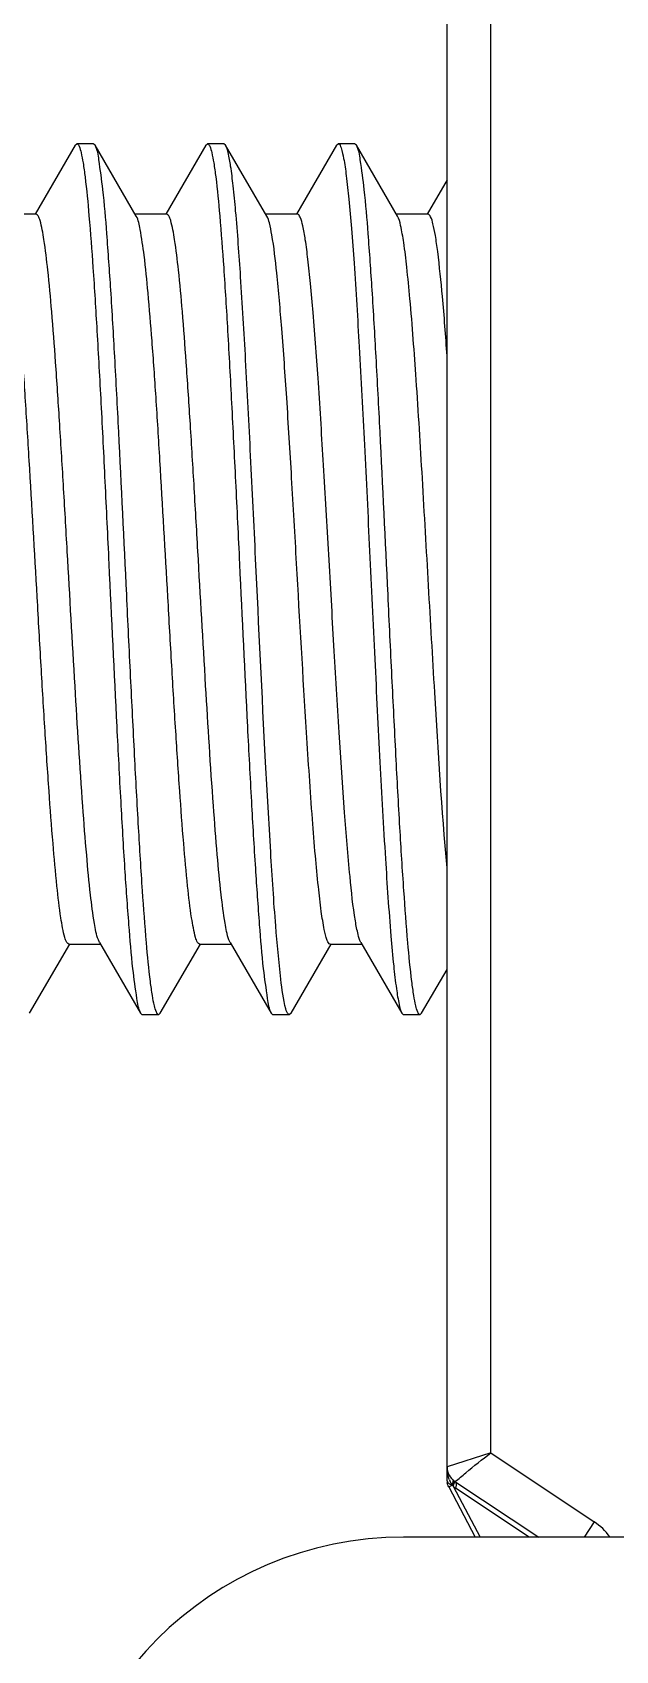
# Model space of a CAD drawing. Extents: x 1382187 to 1725648, y 860327 to 1571294.
# Drawn here: x 1509599.8 to 1509659.3, y 1228127 to 1228292.4 of the extents above; entities that cross this region are included whole.
import ezdxf

# ---------------------------------------------------------------- set-up
doc = ezdxf.new("R2010")
doc.units = 0
doc.header["$LTSCALE"] = 1000
doc.header["$MEASUREMENT"] = 0

msp = doc.modelspace()

# ---------------------------------------------------------------- linework, layer by layer
at = {"linetype": 'Continuous'}
for p, q in [((1509642.11, 1228144.38), (1509642.11, 1228327.19)), ((1509646.56, 1228147.24), (1509646.56, 1228325.76)), ((1509604.12, 1228280.84), (1509600.03, 1228273.78)), ((1509604.12, 1228280.84), (1509604.3, 1228280.99)), ((1509605.97, 1228280.99), (1509604.3, 1228280.99)), ((1509605.97, 1228280.99), (1509604.3, 1228280.99)), ((1509604.3, 1228280.99), (1509604.32, 1228280.98)), ((1509606.15, 1228280.84), (1509605.97, 1228280.99)), ((1509610.36, 1228273.6), (1509606.15, 1228280.84)), ((1509617.47, 1228280.84), (1509613.38, 1228273.78)), ((1509617.47, 1228280.84), (1509617.65, 1228280.99)), ((1509619.32, 1228280.99), (1509617.65, 1228280.99)), ((1509619.32, 1228280.99), (1509617.65, 1228280.99)), ((1509617.65, 1228280.99), (1509617.67, 1228280.98)), ((1509619.49, 1228280.84), (1509619.32, 1228280.99)), ((1509623.7, 1228273.6), (1509619.49, 1228280.84)), ((1509630.82, 1228280.84), (1509626.73, 1228273.78)), ((1509630.82, 1228280.84), (1509630.99, 1228280.99)), ((1509632.66, 1228280.99), (1509630.99, 1228280.99)), ((1509632.66, 1228280.99), (1509630.99, 1228280.99)), ((1509630.99, 1228280.99), (1509631.02, 1228280.98)), ((1509632.84, 1228280.84), (1509632.66, 1228280.99)), ((1509637.05, 1228273.6), (1509632.84, 1228280.84)), ((1509642.11, 1228277.3), (1509640.07, 1228273.78)), ((1509600.14, 1228273.78), (1509596.91, 1228273.78)), ((1509613.49, 1228273.78), (1509610.25, 1228273.78)), ((1509626.83, 1228273.78), (1509623.6, 1228273.78)), ((1509640.18, 1228273.78), (1509636.95, 1228273.78)), ((1509599.47, 1228192.16), (1509603.58, 1228199.22)), ((1509603.48, 1228199.22), (1509606.71, 1228199.22)), ((1509606.6, 1228199.4), (1509606.49, 1228199.65)), ((1509606.6, 1228199.4), (1509610.8, 1228192.16)), ((1509612.82, 1228192.16), (1509616.93, 1228199.22)), ((1509616.82, 1228199.22), (1509620.05, 1228199.22)), ((1509619.95, 1228199.4), (1509619.83, 1228199.66)), ((1509619.95, 1228199.4), (1509624.14, 1228192.16)), ((1509626.17, 1228192.16), (1509630.27, 1228199.22)), ((1509630.17, 1228199.22), (1509633.4, 1228199.22)), ((1509633.3, 1228199.4), (1509637.49, 1228192.16)), ((1509639.51, 1228192.16), (1509642.11, 1228196.64)), ((1509610.8, 1228192.16), (1509610.97, 1228192.01)), ((1509612.64, 1228192.01), (1509610.97, 1228192.01)), ((1509612.64, 1228192.01), (1509610.97, 1228192.01)), ((1509612.64, 1228192.01), (1509612.62, 1228192.01)), ((1509612.82, 1228192.16), (1509612.64, 1228192.01)), ((1509624.14, 1228192.16), (1509624.32, 1228192.01)), ((1509625.99, 1228192.01), (1509624.32, 1228192.01)), ((1509625.99, 1228192.01), (1509624.32, 1228192.01)), ((1509626.17, 1228192.16), (1509625.99, 1228192.01)), ((1509637.49, 1228192.16), (1509637.67, 1228192.01)), ((1509639.34, 1228192.01), (1509637.67, 1228192.01)), ((1509639.34, 1228192.01), (1509637.67, 1228192.01)), ((1509639.34, 1228192.01), (1509639.31, 1228192.01)), ((1509639.51, 1228192.16), (1509639.34, 1228192.01)), ((1509646.56, 1228147.24), (1509642.11, 1228145.81)), ((1509646.56, 1228147.24), (1509657.14, 1228140.19)), ((1509642.27, 1228143.76), (1509642.62, 1228143.94)), ((1509642.27, 1228143.76), (1509644.98, 1228138.63)), ((1509642.4, 1228144.06), (1509642.48, 1228144.02)), ((1509642.48, 1228144.02), (1509642.59, 1228143.98)), ((1509642.69, 1228144.22), (1509642.59, 1228143.98)), ((1509642.62, 1228143.94), (1509642.59, 1228143.98)), ((1509642.72, 1228144.19), (1509642.62, 1228143.94)), ((1509642.72, 1228143.83), (1509642.62, 1228143.94)), ((1509642.81, 1228144.1), (1509642.72, 1228143.83)), ((1509642.72, 1228143.83), (1509645.47, 1228138.63)), ((1509642.91, 1228144.33), (1509651.46, 1228138.63)), ((1509643.03, 1228143.95), (1509642.97, 1228143.64)), ((1509650.49, 1228138.63), (1509642.97, 1228143.64)), ((1509657.14, 1228140.19), (1509656.1, 1228138.63)), ((1509664.36, 1228138.63), (1509637.67, 1228138.63))]:
    msp.add_line(p, q, dxfattribs=at)
for centre, radius, start, end in [((1509643.89, 1228145.81), 1.78, 180, 236.3099), ((1509642.76, 1228144.79), 0.82, 235.7183, 238.8209), ((1509642.85, 1228144.94), 0.99, 238.8616, 242.9131), ((1509645.2, 1228145.55), 3.05, 200.3577, 204.6837), ((1509644.92, 1228145.42), 2.74, 204.7071, 208.0118), ((1509644.72, 1228145.31), 2.51, 208.005, 212.0404), ((1509644.69, 1228146.22), 3.1, 230.5794, 236.3228), ((1509653.68, 1228135.01), 6.23, 35.8764, 56.3099), ((1509637.67, 1228103.04), 35.59, 90, 180)]:
    msp.add_arc(centre, radius, start, end, dxfattribs=at)
for points, knots in [([(1509604.32, 1228280.98), (1509604.43, 1228280.96), (1509604.59, 1228280.6), (1509604.77, 1228279.98), (1509604.96, 1228278.9), (1509605.25, 1228276.77), (1509605.59, 1228273.19), (1509605.98, 1228267.95), (1509606.37, 1228261.57), (1509606.77, 1228254.28), (1509607.17, 1228246.35), (1509607.69, 1228235.33), (1509608.21, 1228224.43), (1509608.75, 1228214.06), (1509609.14, 1228207.3), (1509609.54, 1228201.62), (1509609.9, 1228197.16), (1509610.32, 1228194.19), (1509610.54, 1228192.61), (1509610.8, 1228192.16)], [0, 0, 0, 0, 0.003611, 0.011258, 0.023209, 0.039422, 0.084107, 0.143792, 0.216356, 0.299194, 0.389317, 0.483473, 0.670291, 0.756211, 0.832929, 0.897688, 0.948175, 0.982622, 1, 1, 1, 1]), ([(1509612.62, 1228192.01), (1509612.52, 1228192.04), (1509612.35, 1228192.4), (1509612.18, 1228193.02), (1509611.98, 1228194.09), (1509611.69, 1228196.22), (1509611.35, 1228199.8), (1509610.96, 1228205.05), (1509610.57, 1228211.43), (1509610.18, 1228218.72), (1509609.78, 1228226.65), (1509609.25, 1228237.68), (1509608.74, 1228248.57), (1509608.19, 1228258.95), (1509607.8, 1228265.7), (1509607.4, 1228271.39), (1509607.05, 1228275.84), (1509606.62, 1228278.82), (1509606.41, 1228280.39), (1509606.15, 1228280.84)], [0, 0, 0, 0, 0.003604, 0.011244, 0.023189, 0.039398, 0.084082, 0.143773, 0.216344, 0.299191, 0.38933, 0.483504, 0.670341, 0.756264, 0.832985, 0.897741, 0.948217, 0.982646, 1, 1, 1, 1]), ([(1509617.67, 1228280.98), (1509617.77, 1228280.96), (1509617.94, 1228280.6), (1509618.11, 1228279.98), (1509618.31, 1228278.9), (1509618.6, 1228276.77), (1509618.94, 1228273.19), (1509619.33, 1228267.95), (1509619.72, 1228261.57), (1509620.11, 1228254.28), (1509620.51, 1228246.35), (1509621.04, 1228235.33), (1509621.55, 1228224.43), (1509622.1, 1228214.06), (1509622.49, 1228207.3), (1509622.89, 1228201.62), (1509623.24, 1228197.16), (1509623.67, 1228194.19), (1509623.89, 1228192.61), (1509624.14, 1228192.16)], [0, 0, 0, 0, 0.003611, 0.011257, 0.023207, 0.039418, 0.084101, 0.143787, 0.21635, 0.299185, 0.389306, 0.483463, 0.670281, 0.756199, 0.832917, 0.897679, 0.948171, 0.982621, 1, 1, 1, 1]), ([(1509623.57, 1228217.81), (1509623.21, 1228224.74), (1509622.72, 1228235.17), (1509622.06, 1228248.86), (1509621.57, 1228258.47), (1509621.08, 1228266.81), (1509620.65, 1228272.75), (1509620.29, 1228276.51), (1509620.05, 1228278.5), (1509619.8, 1228279.88), (1509619.63, 1228280.61), (1509619.49, 1228280.84)], [0, 0, 0, 0, 0.329141, 0.495694, 0.6508, 0.785583, 0.892349, 0.93326, 0.965064, 0.987355, 1, 1, 1, 1]), ([(1509631.02, 1228280.98), (1509631.17, 1228280.95), (1509631.36, 1228280.31), (1509631.6, 1228279.31), (1509631.85, 1228277.5), (1509632.1, 1228275.14), (1509632.36, 1228272.15), (1509632.73, 1228267.13), (1509633.17, 1228259.75), (1509633.68, 1228249.95), (1509634.2, 1228239.32), (1509634.71, 1228228.51), (1509635.06, 1228221.32), (1509635.25, 1228217.81)], [0, 0, 0, 0, 0.007665, 0.025364, 0.053379, 0.091388, 0.138842, 0.195022, 0.330009, 0.488072, 0.659495, 0.833705, 1, 1, 1, 1]), ([(1509639.31, 1228192.01), (1509639.21, 1228192.04), (1509639.04, 1228192.4), (1509638.87, 1228193.02), (1509638.68, 1228194.09), (1509638.39, 1228196.23), (1509638.04, 1228199.8), (1509637.66, 1228205.05), (1509637.26, 1228211.43), (1509636.87, 1228218.72), (1509636.47, 1228226.65), (1509635.94, 1228237.68), (1509635.43, 1228248.57), (1509634.88, 1228258.95), (1509634.49, 1228265.7), (1509634.09, 1228271.39), (1509633.74, 1228275.84), (1509633.32, 1228278.82), (1509633.1, 1228280.39), (1509632.84, 1228280.84)], [0, 0, 0, 0, 0.003605, 0.011247, 0.023192, 0.039401, 0.084084, 0.143773, 0.216344, 0.299192, 0.389326, 0.483496, 0.670337, 0.756261, 0.832979, 0.897736, 0.948215, 0.982646, 1, 1, 1, 1]), ([(1509603.48, 1228199.22), (1509603.39, 1228199.22), (1509603.19, 1228199.48), (1509602.93, 1228200.34), (1509602.57, 1228202.31), (1509602.21, 1228205.49), (1509601.82, 1228209.82), (1509601.43, 1228215.11), (1509601.03, 1228221.16), (1509600.64, 1228227.77), (1509600.11, 1228236.99), (1509599.59, 1228246.13), (1509599.05, 1228254.86), (1509598.66, 1228260.57), (1509598.26, 1228265.4), (1509597.9, 1228269.21), (1509597.5, 1228271.81), (1509597.25, 1228273.19), (1509597.01, 1228273.6)], [0, 0, 0, 0, 0.003516, 0.010771, 0.037949, 0.081609, 0.140308, 0.211978, 0.294061, 0.383613, 0.477416, 0.664254, 0.750571, 0.827952, 0.893624, 0.945254, 0.981055, 1, 1, 1, 1]), ([(1509606.49, 1228199.65), (1509606.28, 1228200.19), (1509606.01, 1228201.74), (1509605.63, 1228204.62), (1509605.26, 1228208.62), (1509604.71, 1228215.72), (1509604.07, 1228226.07), (1509603.45, 1228237.03), (1509602.93, 1228246.08), (1509602.54, 1228252.52), (1509602.15, 1228258.41), (1509601.77, 1228263.53), (1509601.38, 1228267.72), (1509601.02, 1228270.8), (1509600.68, 1228272.7), (1509600.42, 1228273.53), (1509600.22, 1228273.78), (1509600.14, 1228273.78)], [0, 0, 0, 0, 0.023312, 0.06278, 0.117199, 0.184734, 0.349474, 0.534403, 0.626505, 0.71409, 0.794123, 0.863837, 0.92083, 0.96317, 0.989516, 0.99656, 1, 1, 1, 1]), ([(1509616.82, 1228199.22), (1509616.73, 1228199.22), (1509616.54, 1228199.48), (1509616.28, 1228200.34), (1509615.92, 1228202.31), (1509615.56, 1228205.49), (1509615.17, 1228209.82), (1509614.78, 1228215.11), (1509614.38, 1228221.16), (1509613.98, 1228227.77), (1509613.46, 1228236.99), (1509612.94, 1228246.13), (1509612.4, 1228254.86), (1509612.01, 1228260.57), (1509611.61, 1228265.4), (1509611.25, 1228269.21), (1509610.84, 1228271.81), (1509610.59, 1228273.19), (1509610.36, 1228273.6)], [0, 0, 0, 0, 0.003516, 0.010771, 0.037949, 0.081609, 0.140308, 0.211978, 0.294061, 0.383613, 0.477416, 0.664254, 0.750572, 0.827952, 0.893624, 0.945254, 0.981055, 1, 1, 1, 1]), ([(1509619.83, 1228199.66), (1509619.63, 1228200.21), (1509619.35, 1228201.76), (1509618.97, 1228204.65), (1509618.6, 1228208.65), (1509618.05, 1228215.76), (1509617.41, 1228226.11), (1509616.79, 1228237.07), (1509616.27, 1228246.11), (1509615.88, 1228252.54), (1509615.49, 1228258.43), (1509615.11, 1228263.54), (1509614.73, 1228267.73), (1509614.37, 1228270.8), (1509614.02, 1228272.7), (1509613.76, 1228273.53), (1509613.57, 1228273.78), (1509613.49, 1228273.78)], [0, 0, 0, 0, 0.02345, 0.063033, 0.11754, 0.185131, 0.349903, 0.534772, 0.62682, 0.714344, 0.794313, 0.863966, 0.920906, 0.963205, 0.989525, 0.996562, 1, 1, 1, 1]), ([(1509627.75, 1228220.84), (1509627.39, 1228226.59), (1509626.9, 1228235.27), (1509626.25, 1228246.66), (1509625.76, 1228254.67), (1509625.28, 1228261.65), (1509624.79, 1228267.21), (1509624.39, 1228270.82), (1509624.01, 1228272.74), (1509623.83, 1228273.39), (1509623.7, 1228273.6)], [0, 0, 0, 0, 0.326529, 0.491938, 0.646319, 0.780991, 0.888404, 0.962618, 0.986009, 1, 1, 1, 1]), ([(1509631.09, 1228220.84), (1509630.9, 1228223.8), (1509630.54, 1228229.86), (1509630.03, 1228238.96), (1509629.51, 1228247.92), (1509629, 1228256.16), (1509628.56, 1228262.34), (1509628.18, 1228266.55), (1509627.92, 1228269.04), (1509627.67, 1228270.99), (1509627.41, 1228272.47), (1509627.21, 1228273.28), (1509626.96, 1228273.78), (1509626.83, 1228273.78)], [0, 0, 0, 0, 0.167056, 0.342036, 0.51408, 0.67247, 0.807366, 0.863327, 0.910435, 0.947987, 0.975456, 0.992576, 1, 1, 1, 1]), ([(1509642.11, 1228207.02), (1509641.56, 1228212.98), (1509640.98, 1228222.59), (1509640.21, 1228235.86), (1509639.61, 1228246.51), (1509639.01, 1228256.29), (1509638.48, 1228263.48), (1509638.03, 1228268.14), (1509637.74, 1228270.65), (1509637.43, 1228272.39), (1509637.22, 1228273.31), (1509637.05, 1228273.6)], [0, 0, 0, 0, 0.268555, 0.432232, 0.596778, 0.747731, 0.871839, 0.920321, 0.958291, 0.984973, 1, 1, 1, 1]), ([(1509642.11, 1228259.32), (1509641.97, 1228261.35), (1509641.7, 1228264.9), (1509641.28, 1228269.01), (1509640.95, 1228271.46), (1509640.7, 1228272.69), (1509640.52, 1228273.38), (1509640.29, 1228273.78), (1509640.18, 1228273.78)], [0, 0, 0, 0, 0.41482, 0.72823, 0.841797, 0.924784, 0.976685, 1, 1, 1, 1]), ([(1509630.17, 1228199.22), (1509630.01, 1228199.22), (1509629.74, 1228199.89), (1509629.51, 1228200.89), (1509629.21, 1228202.8), (1509628.93, 1228205.29), (1509628.63, 1228208.44), (1509628.22, 1228213.68), (1509627.94, 1228217.89), (1509627.75, 1228220.84)], [0, 0, 0, 0, 0.022065, 0.075173, 0.160602, 0.277059, 0.422357, 0.593607, 1, 1, 1, 1]), ([(1509633.3, 1228199.4), (1509633.16, 1228199.64), (1509632.96, 1228200.38), (1509632.54, 1228202.6), (1509632.11, 1228206.79), (1509631.58, 1228213.2), (1509631.26, 1228218.12), (1509631.09, 1228220.84)], [0, 0, 0, 0, 0.038609, 0.10461, 0.31585, 0.620996, 1, 1, 1, 1]), ([(1509625.65, 1228192.59), (1509625.36, 1228193.58), (1509625.03, 1228196.43), (1509624.52, 1228201.76), (1509624.05, 1228209.17), (1509623.74, 1228214.75), (1509623.57, 1228217.81)], [0, 0, 0, 0, 0.121434, 0.337609, 0.636283, 1, 1, 1, 1]), ([(1509635.25, 1228217.81), (1509635.42, 1228214.52), (1509635.75, 1228208.59), (1509636.22, 1228201.65), (1509636.62, 1228197.23), (1509636.88, 1228194.88), (1509637.15, 1228193.28), (1509637.34, 1228192.43), (1509637.49, 1228192.16)], [0, 0, 0, 0, 0.383711, 0.690971, 0.809132, 0.900843, 0.964663, 1, 1, 1, 1]), ([(1509625.99, 1228192.01), (1509625.96, 1228192.01), (1509625.74, 1228192.14), (1509625.7, 1228192.4), (1509625.65, 1228192.59)], [0, 0, 0, 0, 0.133974, 1, 1, 1, 1]), ([(1509642.91, 1228144.33), (1509643.3, 1228144.58), (1509644.46, 1228145.63), (1509645.71, 1228146.56), (1509646.56, 1228147.24)], [0, 0, 0, 0, 0.301655, 1, 1, 1, 1]), ([(1509642.13, 1228144.17), (1509642.13, 1228144.2), (1509642.14, 1228144.26), (1509642.16, 1228144.32), (1509642.18, 1228144.35)], [0, 0, 0, 0, 0.48312, 1, 1, 1, 1]), ([(1509642.7, 1228144.49), (1509642.75, 1228144.44), (1509642.76, 1228144.32), (1509642.73, 1228144.22), (1509642.72, 1228144.19)], [0, 0, 0, 0, 0.668538, 1, 1, 1, 1]), ([(1509642.76, 1228144.43), (1509642.78, 1228144.42), (1509642.81, 1228144.38), (1509642.82, 1228144.33), (1509642.83, 1228144.3)], [0, 0, 0, 0, 0.464051, 1, 1, 1, 1]), ([(1509642.83, 1228144.3), (1509642.83, 1228144.27), (1509642.83, 1228144.2), (1509642.82, 1228144.13), (1509642.81, 1228144.1)], [0, 0, 0, 0, 0.453877, 1, 1, 1, 1])]:
    msp.add_open_spline(points, degree=3, knots=knots, dxfattribs=at)
for points in [[(1509642.18, 1228145.1), (1509642.14, 1228145.33), (1509642.12, 1228145.57), (1509642.11, 1228145.81)], [(1509642.34, 1228144.48), (1509642.27, 1228144.68), (1509642.21, 1228144.89), (1509642.18, 1228145.1)], [(1509642.11, 1228144.38), (1509642.11, 1228144.28), (1509642.21, 1228144.18), (1509642.3, 1228144.11)], [(1509642.27, 1228143.76), (1509642.2, 1228143.89), (1509642.13, 1228144.02), (1509642.13, 1228144.17)], [(1509642.66, 1228144.53), (1509642.73, 1228144.46), (1509642.72, 1228144.32), (1509642.69, 1228144.22)], [(1509643.01, 1228144.18), (1509643.03, 1228144.11), (1509643.03, 1228144.03), (1509643.03, 1228143.95)]]:
    msp.add_open_spline(points, degree=3, dxfattribs=at)

doc.saveas('drawing.dxf')
